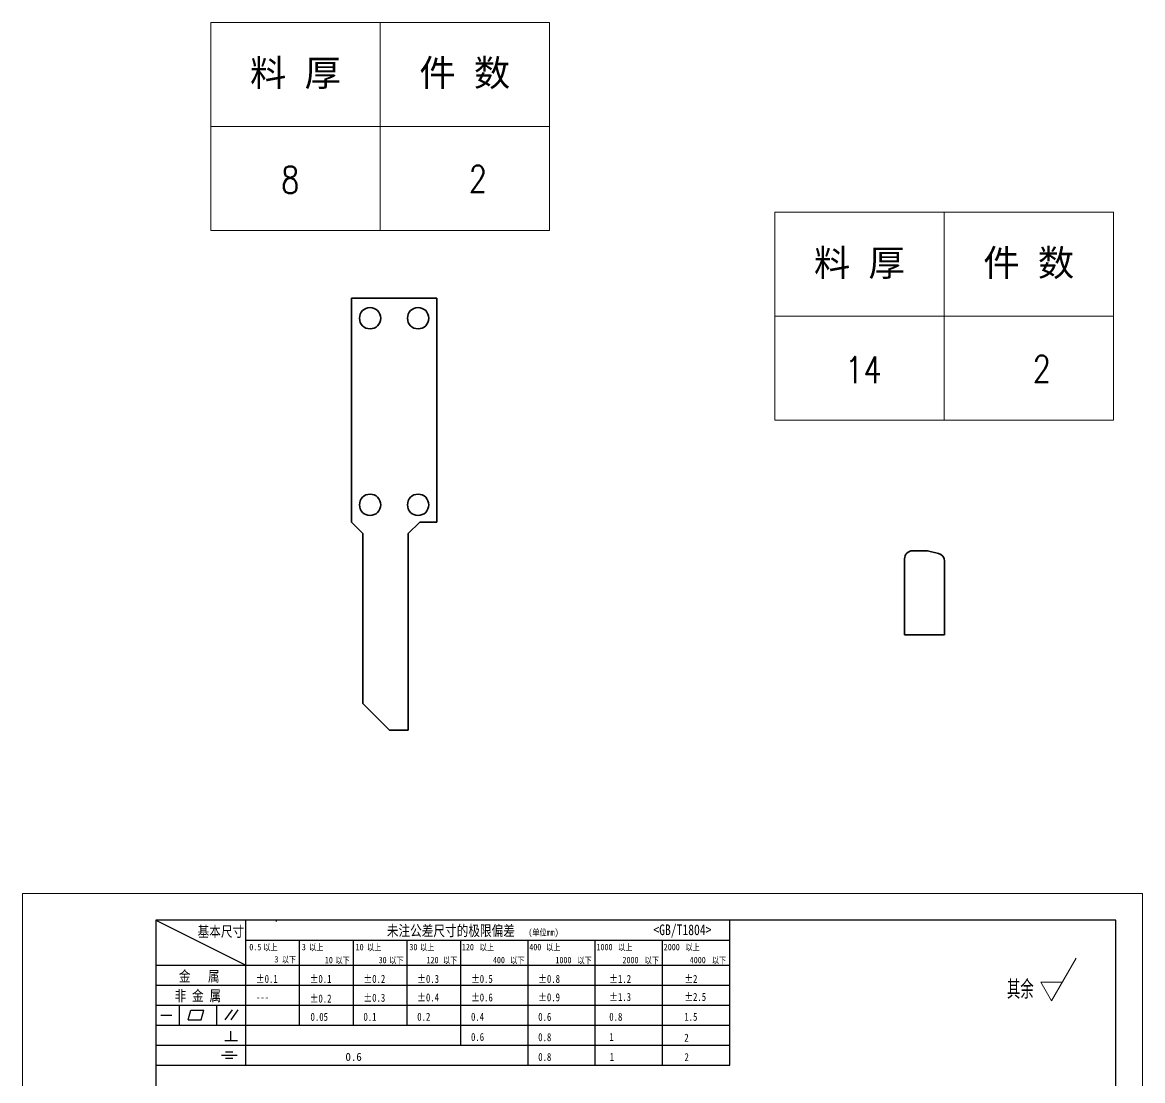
# Model space of a CAD drawing. Header units: millimetres. Extents: x -24576 to 162381, y -42879 to 1708.
# Drawn here: x 94812.8 to 95232.8, y 1311 to 1708 of the extents above; entities that cross this region are included whole.
import ezdxf
from ezdxf.enums import TextEntityAlignment as Align

# ---------------------------------------------------------------- set-up
doc = ezdxf.new("R2010")
doc.units = ezdxf.units.MM
doc.header["$LTSCALE"] = 0.5
doc.linetypes.add('DOT2', pattern=[0.125, 0, -0.125])
doc.layers.add('图\\M+19E79\\M+195B6\\M+18E9A', color=7, linetype='Continuous')
doc.layers.add('图框', color=7, linetype='Continuous', lineweight=18)
doc.layers.add('标注线', color=3, linetype='Continuous', lineweight=18)
doc.layers.add('打印-禁用', color=7, linetype='Continuous', lineweight=15, plot=False)
doc.styles.add('DIM', font='romans.shx', dxfattribs={"width": 0.8, "bigfont": 'bigfont.shx'})
doc.styles.get("Standard").update_dxf_attribs({"font": 'simplex.shx'})
doc.styles.add('国标', font='simfang.ttf', dxfattribs={"width": 0.8})
doc.styles.add('机械长仿宋', font='gbenor.shx', dxfattribs={"height": 1, "bigfont": 'gbcbig.shx'})

# ---------------------------------------------------------------- blocks, each defined once
blk = doc.blocks.new('GZDEH零件A4图框V01版')
at = {"layer": '图\\M+19E79\\M+195B6\\M+18E9A', "linetype": 'Continuous'}
for p, q in [((25, 292), (25, 13.5)), ((205, 292), (25, 292)), ((205, 13.5), (205, 292))]:
    blk.add_line(p, q, dxfattribs=at)
at = {"layer": '图\\M+19E79\\M+195B6\\M+18E9A', "color": 9}
for p, q in [((25, 292), (41.88, 283.54)), ((41.88, 264.79), (41.88, 292)), ((47.66, 291.75), (47.66, 292)), ((132.6, 264.79), (132.6, 292)), ((41.88, 288.22), (132.6, 288.22)), ((51.96, 272.29), (51.96, 288.22)), ((62.04, 272.29), (62.04, 288.22)), ((72.12, 272.29), (72.12, 288.22)), ((82.2, 268.54), (82.2, 288.22)), ((94.8, 264.79), (94.8, 288.22)), ((107.4, 264.79), (107.4, 288.22)), ((120, 264.79), (120, 288.22)), ((25, 283.54), (132.6, 283.54)), ((25, 279.79), (132.6, 279.79)), ((25, 276.04), (132.6, 276.04)), ((29.43, 272.34), (29.43, 276.04)), ((36.42, 272.34), (36.42, 276.04)), ((38.03, 273.3), (39.36, 275.16)), ((39.11, 273.3), (40.45, 275.16)), ((25.94, 274.19), (28, 274.19)), ((31.1, 273.3), (31.58, 275.09)), ((31.1, 273.3), (33.51, 273.3)), ((31.58, 275.09), (33.99, 275.09)), ((33.51, 273.3), (33.99, 275.09)), ((25, 272.29), (132.6, 272.29)), ((39.09, 269.41), (39.09, 271.18)), ((37.93, 269.41), (40.32, 269.41)), ((25, 268.54), (132.6, 268.54)), ((38.08, 267.29), (39.43, 267.29)), ((25, 264.79), (132.6, 264.79)), ((37.3, 266.69), (40.28, 266.69)), ((38.08, 266.09), (39.44, 266.09))]:
    blk.add_line(p, q, dxfattribs=at)
at = {"layer": '打印-禁用', "linetype": 'Continuous'}
for p, q in [((0, 297), (0, 0)), ((210, 297), (0, 297)), ((210, 297), (210, 0))]:
    blk.add_line(p, q, dxfattribs=at)
at = {"layer": '图\\M+19E79\\M+195B6\\M+18E9A', "color": 9, "style": '国标', "width": 0.8}
for s, height, p in [('基本尺寸', 2, (32.84, 288.88)), ('未注公差尺寸的极限偏差', 2, (68.32, 289.02)), ('<GB/T1804>', 2, (118.29, 289.19)), ('30', 1.2, (72.55, 286.35)), ('金   属', 2, (29.33, 280.48)), ('±0.1', 1.5, (43.78, 280.23)), ('±0.1', 1.5, (53.86, 280.23)), ('±0.2', 1.5, (63.94, 280.23)), ('±0.3', 1.5, (74.02, 280.23)), ('±0.5', 1.5, (84.1, 280.23)), ('±0.8', 1.5, (96.7, 280.23)), ('±1.2', 1.5, (110.02, 280.23)), ('±2', 1.5, (124.09, 280.23)), ('非 金 属', 2, (28.53, 276.82)), ('---', 1.5, (43.78, 276.81)), ('±0.2', 1.5, (53.86, 276.54)), ('±0.3', 1.5, (63.94, 276.69)), ('±0.4', 1.5, (74.02, 276.75)), ('±0.6', 1.5, (84.1, 276.75)), ('±0.9', 1.5, (96.7, 276.78)), ('±1.3', 1.5, (110.02, 276.84)), ('±2.5', 1.5, (124.09, 276.85)), ('0.1', 1.5, (63.94, 273.12)), ('0.2', 1.5, (74.02, 273.13)), ('0.4', 1.5, (84.1, 273.13)), ('0.6', 1.5, (96.7, 273.11)), ('0.8', 1.5, (110.02, 273.13)), ('1.5', 1.5, (124.09, 273.12)), ('0.6', 1.5, (84.1, 269.33)), ('0.8', 1.5, (96.7, 269.3)), ('1', 1.5, (110.02, 269.34)), ('2', 1.5, (124.09, 269.2)), ('0.8', 1.5, (96.7, 265.59)), ('1', 1.5, (110.1, 265.6)), ('2', 1.5, (124.13, 265.57))]:
    blk.add_text(s, height=height, dxfattribs=at).set_placement(p)
at = {"layer": '图\\M+19E79\\M+195B6\\M+18E9A', "color": 9, "lineweight": 15, "style": '国标', "width": 0.8}
for s, p in [('0.5', (42.54, 286.35)), ('以上', (45.15, 286.3)), ('3', (52.39, 286.35)), ('以上', (53.76, 286.3)), ('10', (62.47, 286.35)), ('以上', (64.6, 286.3)), ('以上', (74.53, 286.3)), ('120', (82.39, 286.35)), ('以上', (85.72, 286.3)), ('400', (95.03, 286.35)), ('以上', (98.19, 286.3)), ('1000', (107.63, 286.35)), ('以上', (111.67, 286.3)), ('2000', (120.23, 286.35)), ('以上', (124.31, 286.3)), ('3', (47.24, 284.06)), ('以下', (48.61, 284.01)), ('10', (56.7, 283.92)), ('以下', (58.69, 283.87)), ('30', (66.78, 283.92)), ('以下', (68.77, 283.87)), ('120', (75.77, 283.92)), ('以下', (78.85, 283.87)), ('400', (88.21, 283.92)), ('以下', (91.45, 283.87)), ('1000', (99.92, 283.92)), ('以下', (104.05, 283.87)), ('2000', (112.5, 283.92)), ('以下', (116.65, 283.87)), ('4000', (125.1, 283.92)), ('以下', (129.25, 283.87))]:
    blk.add_text(s, height=1.2, dxfattribs=at).set_placement(p)
at = {"layer": '图\\M+19E79\\M+195B6\\M+18E9A', "color": 9, "lineweight": 13, "style": '国标'}
blk.add_text('0.6', height=1.5, dxfattribs=at).set_placement((60.56, 265.61))
at = {"layer": '图\\M+19E79\\M+195B6\\M+18E9A', "color": 9, "lineweight": 15, "insert": (94.85, 290.31), "char_height": 1.2, "width": 8.7957, "attachment_point": 1, "style": '国标'}
blk.add_mtext('(单位mm)', dxfattribs=at)
at = {"layer": '图\\M+19E79\\M+195B6\\M+18E9A', "color": 9, "insert": (54.02, 273.09), "char_height": 1.5, "attachment_point": 7, "style": '国标'}
blk.add_mtext_dynamic_manual_height_columns('0.05', width=5.1982, gutter_width=12.5, heights=[0], dxfattribs=at)
blk = doc.blocks.new('DEH A4')
at = {"layer": '图框'}
blk.add_blockref('GZDEH零件A4图框V01版', (0, 0), dxfattribs=at)
blk = doc.blocks.new('FINISHER_TR')
at = {"layer": '标注线'}
for p, q in [((0, 0), (4.62, 8)), ((-2.02, 3.5), (0, 0)), ((2.02, 3.5), (-2.02, 3.5))]:
    blk.add_line(p, q, dxfattribs=at)
at = {"layer": '标注线', "color": 2, "style": '机械长仿宋', "oblique": 15}
blk.add_attdef('0.0', text='', height=3.5, dxfattribs=at).set_placement((2.03, -24.04), align=Align.BOTTOM_RIGHT)
blk = doc.blocks.new('其余12.5')
at = {"layer": '标注线'}
blk.add_blockref('FINISHER_TR', (0, 0), dxfattribs=at).add_auto_attribs({'0.0': '12.5'})
at = {"layer": '标注线', "color": 7, "linetype": 'DOT2', "style": '机械长仿宋'}
blk.add_text('其余', height=3.5, dxfattribs=at).set_placement((-8.38, 0.4))
blk = doc.blocks.new('*T43')
at = {"color": 0, "linetype": 'ByBlock', "lineweight": -2, "transparency": 16777216}
for p, q in [((0, 0), (127, 0)), ((0, 0), (0, -78)), ((63.5, 0), (63.5, -78)), ((127, 0), (127, -78)), ((0, -39), (127, -39)), ((0, -78), (127, -78))]:
    blk.add_line(p, q, dxfattribs=at)
at = {"color": 0, "transparency": 16777216, "char_height": 10, "width": 60.5, "attachment_point": 5}
for s, insert in [('{\\fSimSun|b0|i0|c134|p2;料 厚}', (31.75, -19.5)), ('{\\fSimSun|b0|i0|c134|p2;件 数}', (95.25, -19.5))]:
    blk.add_mtext(s, dxfattribs=dict(at, insert=insert))
blk = doc.blocks.new('拆图参数')
blk.add_blockref('*T43', (-63.5, 78))
at = {"style": 'DIM', "width": 0.8}
blk.add_attdef('6', text='', height=10, dxfattribs=at).set_placement((-37.13, 18.91), align=Align.MIDDLE_LEFT)
blk.add_attdef('1', text='', height=10, dxfattribs=at).set_placement((36.65, 19.27), align=Align.MIDDLE_CENTER)

msp = doc.modelspace()

# ---------------------------------------------------------------- linework, layer by layer
at = {"color": 7, "lineweight": 35}
for p, q in [((94936.124, 1604.51), (94968.124, 1604.51)), ((94936.124, 1520.51), (94936.124, 1604.51)), ((94968.124, 1604.51), (94968.124, 1520.51)), ((94940.424, 1452.51), (94940.424, 1516.21)), ((94957.424, 1516.21), (94957.424, 1442.51)), ((95143.504, 1478.267), (95143.504, 1506.767)), ((95158.504, 1505.886), (95158.504, 1478.267)), ((94940.424, 1452.51), (94950.424, 1442.51)), ((94950.424, 1442.51), (94957.424, 1442.51))]:
    msp.add_line(p, q, dxfattribs=at)
at = {"color": 7, "lineweight": 35, "ltscale": 0.152028}
for p, q in [((94940.424, 1516.21), (94936.124, 1520.51)), ((94961.724, 1520.51), (94957.424, 1516.21))]:
    msp.add_line(p, q, dxfattribs=at)
at = {"color": 7, "lineweight": 35, "ltscale": 0.16}
msp.add_line((94961.724, 1520.51), (94968.124, 1520.51), dxfattribs=at)
at = {"color": 7, "lineweight": 35, "ltscale": 0.139286}
msp.add_line((95152.076, 1509.767), (95146.504, 1509.767), dxfattribs=at)
at = {"color": 7, "lineweight": 35, "ltscale": 0.105517}
msp.add_line((95156.186, 1508.808), (95152.076, 1509.767), dxfattribs=at)
at = {"color": 7, "lineweight": 35, "ltscale": 0.225}
msp.add_line((95158.504, 1478.267), (95143.504, 1478.267), dxfattribs=at)
at = {"color": 7, "lineweight": 35}
for centre in [(94943.123, 1597.01), (94961.123, 1597.01), (94943.123, 1527.01), (94961.123, 1527.01)]:
    msp.add_circle(centre, 4, dxfattribs=at)
for centre, start, end in [((95146.504, 1506.767), 90, 180), ((95155.504, 1505.886), 0, 76.86598)]:
    msp.add_arc(centre, 3, start, end, dxfattribs=at)

# ---------------------------------------------------------------- block references
at = {"layer": '图框', "xscale": 2, "yscale": 2, "zscale": 2}
msp.add_blockref('DEH A4', (94812.751, 787.235), dxfattribs=at)
at = {"layer": '标注线'}
for p, values in [((94946.871, 1629.962), {'1': '2', '6': '8'}), ((95158.315, 1558.72), {'1': '2', '6': '14'})]:
    msp.add_blockref('拆图参数', p, dxfattribs=at).add_auto_attribs(values)
at = {"layer": '标注线', "xscale": 2, "yscale": 2, "zscale": 2}
msp.add_blockref('其余12.5', (95198.638, 1340.92), dxfattribs=at)

doc.saveas('drawing.dxf')
